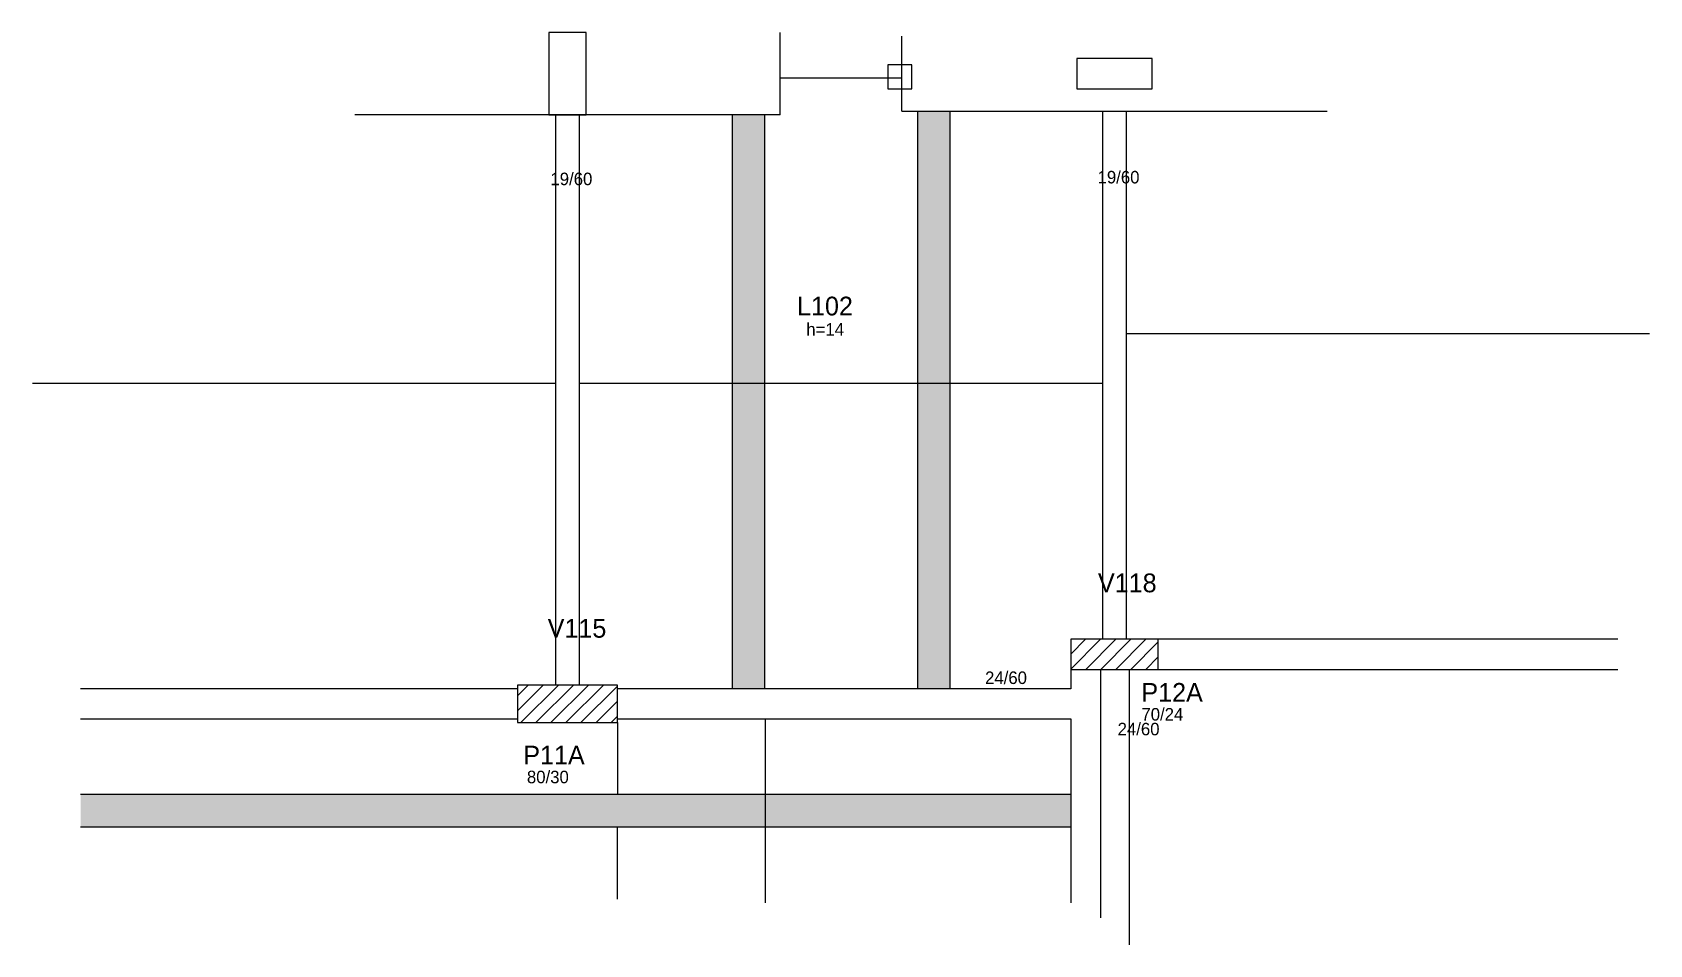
# Model space of a CAD drawing. Header units: metres. Extents: x 3047 to 4339, y 2559 to 3288.
import ezdxf

# ---------------------------------------------------------------- set-up
doc = ezdxf.new("R2010")
doc.units = ezdxf.units.M
for name, color, linetype in [('1', 7, 'Continuous'), ('3', 7, 'Continuous'), ('4', 7, 'Continuous'), ('7', 7, 'Continuous'), ('Hachura', 7, 'Continuous'), ('Painéis', 7, 'Continuous')]:
    doc.layers.add(name, color=color, linetype=linetype)

msp = doc.modelspace()

# ---------------------------------------------------------------- hatches: boundary and pattern name
at = {"layer": 'Hachura'}
h = msp.add_hatch(color=7, dxfattribs=at)
h.dxf.hatch_style = 1
h.paths.add_polyline_path([(3632.4, 2763.3), (3606.4, 2763.3), (3606.4, 2763.3), (3606.4, 3221.8), (3606.4, 3221.8), (3632.4, 3221.8), (3632.4, 3221.8), (3632.4, 2763.3)])
h = msp.add_hatch(color=7, dxfattribs=at)
h.dxf.hatch_style = 1
h.paths.add_polyline_path([(3780.4, 2763.3), (3754.4, 2763.3), (3754.4, 2763.3), (3754.4, 3224.8), (3754.4, 3224.8), (3780.4, 3224.8), (3780.4, 3224.8), (3780.4, 2763.3)])
h = msp.add_hatch(color=7, dxfattribs=at)
h.dxf.hatch_style = 1
h.paths.add_polyline_path([(3876.9, 2652.8), (3085.9, 2652.8), (3085.9, 2652.8), (3085.9, 2678.8), (3085.9, 2678.8), (3876.9, 2678.8), (3876.9, 2678.8), (3876.9, 2652.8)])

# ---------------------------------------------------------------- linework, layer by layer
at = {"layer": '1', "color": 7, "lineweight": 25}
for p, q in [((3644.9, 3221.8), (3644.9, 3287.8)), ((3741.9, 3224.8), (3741.9, 3284.8)), ((3644.9, 3221.8), (3304.9, 3221.8)), ((3741.9, 3224.8), (4081.9, 3224.8))]:
    msp.add_line(p, q, dxfattribs=at)
at = {"layer": '3', "color": 7, "lineweight": 25}
for p, q in [((3876.9, 2778.9), (3900.8, 2802.8)), ((3876.9, 2790.9), (3888.8, 2802.8)), ((3888.9, 2778.8), (3912.9, 2802.8)), ((3900.9, 2778.8), (3924.9, 2802.8)), ((3912.9, 2778.8), (3936.9, 2802.8)), ((3924.9, 2778.8), (3946.9, 2800.8)), ((3923.9, 2558.8), (3923.9, 2778.8)), ((3936.9, 2778.8), (3946.9, 2788.8)), ((3434.9, 2745.6), (3455.6, 2766.3)), ((3434.9, 2757.6), (3443.6, 2766.3)), ((3437.6, 2736.3), (3467.6, 2766.3)), ((3449.7, 2736.3), (3479.7, 2766.3)), ((3461.7, 2736.3), (3491.7, 2766.3)), ((3473.7, 2736.3), (3503.7, 2766.3)), ((3485.7, 2736.3), (3514.9, 2765.5)), ((3434.9, 2763.3), (3085.9, 2763.3)), ((3497.8, 2736.3), (3514.9, 2753.5)), ((3509.8, 2736.3), (3514.9, 2741.5))]:
    msp.add_line(p, q, dxfattribs=at)
for points in [[(3465.4, 3221.8), (3465.4, 2766.3)], [(3484.4, 2766.3), (3484.4, 3221.8)], [(3902.4, 3224.8), (3902.4, 2802.8)], [(3921.4, 2802.8), (3921.4, 3224.8)], [(4313.9, 2802.8), (3946.9, 2802.8)], [(3876.9, 2778.8), (3876.9, 2763.3)], [(3900.9, 2751.3), (3900.9, 2778.8)], [(3946.9, 2778.8), (4313.9, 2778.8)], [(3876.9, 2763.3), (3514.9, 2763.3)], [(3085.9, 2739.3), (3434.9, 2739.3)], [(3514.9, 2739.3), (3876.9, 2739.3)], [(3876.9, 2739.3), (3876.9, 2592.3)], [(3900.9, 2580.3), (3900.9, 2751.3)]]:
    msp.add_lwpolyline(points, dxfattribs=at)
at = {"layer": '7', "color": 7, "lineweight": 25}
for points in [[(3459.9, 3221.8), (3489.9, 3221.8), (3489.9, 3287.8), (3459.9, 3287.8), (3459.9, 3221.8)], [(3730.9, 3242.8), (3749.9, 3242.8), (3749.9, 3261.8), (3730.9, 3261.8), (3730.9, 3242.8)], [(3881.9, 3242.8), (3941.9, 3242.8), (3941.9, 3266.8), (3881.9, 3266.8), (3881.9, 3242.8)], [(3876.9, 2778.8), (3946.9, 2778.8), (3946.9, 2802.8), (3876.9, 2802.8), (3876.9, 2778.8)], [(3434.9, 2736.3), (3514.9, 2736.3), (3514.9, 2766.3), (3434.9, 2766.3), (3434.9, 2736.3)]]:
    msp.add_lwpolyline(points, dxfattribs=at)
at = {"layer": 'Painéis', "color": 7, "lineweight": 25}
for p, q in [((3741.9, 3251.3), (3644.9, 3251.3)), ((3606.4, 3221.8), (3606.4, 2763.3)), ((3632.4, 3221.8), (3632.4, 2763.3)), ((3754.4, 3224.8), (3754.4, 2763.3)), ((3780.4, 3224.8), (3780.4, 2763.3)), ((4339.4, 3046.8), (3921.4, 3046.8)), ((3465.4, 3007.3), (3047.4, 3007.3)), ((3902.4, 3007.3), (3484.4, 3007.3)), ((3632.9, 2739.3), (3632.9, 2592.3)), ((3514.9, 2736.3), (3514.9, 2678.8)), ((3876.9, 2678.8), (3085.9, 2678.8)), ((3876.9, 2652.8), (3085.9, 2652.8)), ((3514.9, 2595.3), (3514.9, 2652.8))]:
    msp.add_line(p, q, dxfattribs=at)

# ---------------------------------------------------------------- texts
at = {"layer": '3', "color": 7, "lineweight": 25}
for s, p in [('19/60', (3461.3, 3165.7)), ('19/60', (3898.4, 3167.1)), ('h=14', (3665.7, 3045.5)), ('24/60', (3808.5, 2767.1)), ('70/24', (3933.4, 2737.9)), ('24/60', (3914.4, 2726.1)), ('80/30', (3442.5, 2687.8))]:
    msp.add_text(s, height=10, dxfattribs=at).set_placement(p)
at = {"layer": '4', "color": 7, "lineweight": 25}
for s, p in [('L102', (3658.3, 3061.6)), ('V118', (3898.7, 2840.4)), ('V115', (3459.1, 2804.1)), ('P12A', (3933.4, 2752.9)), ('P11A', (3439.6, 2702.8))]:
    msp.add_text(s, height=15, dxfattribs=at).set_placement(p)

doc.saveas('drawing.dxf')
